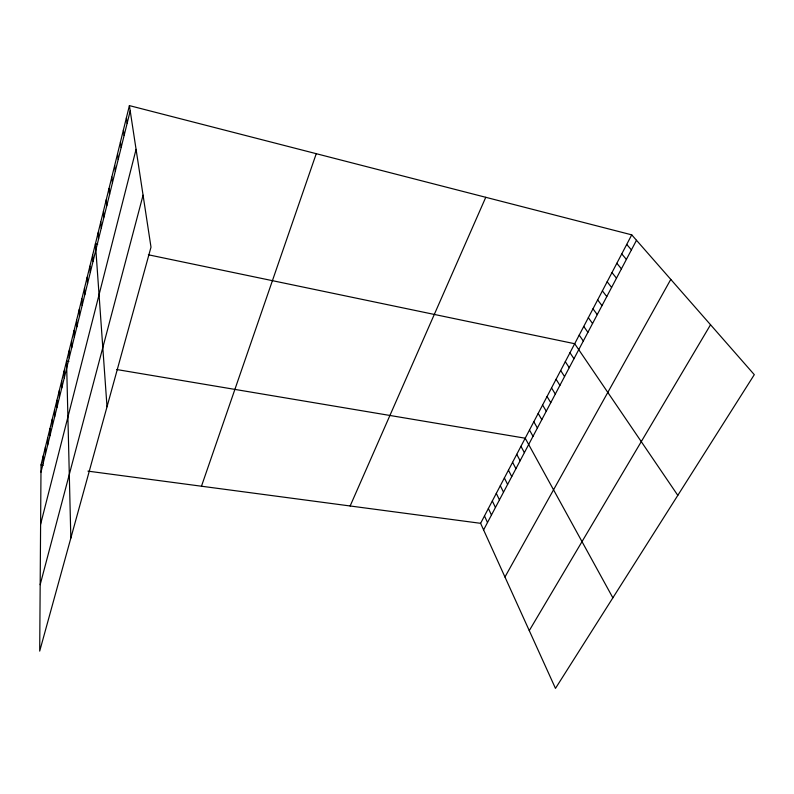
<?xml version="1.0" encoding="UTF-8"?>
<svg xmlns="http://www.w3.org/2000/svg" width="794" height="794" viewBox="0 0 794 794"><rect width="100%" height="100%" fill="white"/><g stroke="black" fill="none" stroke-linecap="round" stroke-linejoin="round"><path stroke-width="1.19" d="M45.427 454.099L45.447 446.933M43.194 463.16L43.223 455.964M129.402 105.612L41.03 464.897L39.7 651.11L150.999 247.152L129.402 105.612L631.736 234.855L754.3 374.669L555.472 688.388L480.608 523.325L631.736 234.855M40.98 472.132L130.206 110.882M40.603 524.278L136.072 149.371M40.176 584.692L143.069 195.195M201.468 486.226L316.25 153.689M350.144 505.986L485.769 197.299M483.596 529.926L636.49 240.284M504.954 577.02L670.781 279.389M529.27 630.625L710.541 324.746M41.03 464.897L43.273 465.195M87.945 471.13L480.608 523.325M68.919 361.498L66.557 361.101L70.835 538.114M116.787 369.547L525.201 438.209L612.869 597.822M97.692 244.215L95.429 243.738L107.011 406.786M148.369 254.785L574.697 343.723L677.808 495.357M626.724 244.423L631.419 249.902M621.762 253.901L626.387 259.42M616.849 263.28L621.414 268.848M611.976 272.57L616.481 278.188M607.162 281.761L611.608 287.428M602.388 290.872L606.775 296.579M597.664 299.894L601.991 305.65M592.979 308.826L597.247 314.623M588.344 317.679L592.562 323.515M583.759 326.443L587.907 332.319M579.203 335.118L583.312 341.033M569.983 352.734L573.973 358.729M565.298 361.667L569.238 367.691M560.673 370.5L564.554 376.574M556.088 379.254L559.909 385.358M551.542 387.929L555.314 394.062M547.046 396.514L550.768 402.677M542.59 405.009L546.262 411.213M538.183 413.426L541.806 419.659M533.816 421.763L537.389 428.035M529.489 430.02L533.012 436.323M520.953 446.307L524.387 452.659M516.755 454.337L520.13 460.719M512.587 462.287L515.921 468.698M508.458 470.167L511.743 476.599M504.369 477.968L507.614 484.429M500.319 485.71L503.515 492.191M496.3 493.372L499.456 499.883M492.32 500.964L495.436 507.495M488.379 508.488L491.456 515.038M484.479 515.941L487.506 522.521M126.385 117.879L127.149 123.239M123.398 129.998L124.132 135.446M120.45 141.977L121.154 147.505M117.542 153.818L118.217 159.425M114.664 165.519L115.309 171.196M111.825 177.082L112.43 182.838M109.006 188.515L109.592 194.341M106.227 199.81L106.783 205.715M103.478 210.986L104.004 216.951M100.769 222.022L101.255 228.067M98.079 232.94L98.545 239.054M92.65 255.043L93.057 261.276M89.901 266.208L90.288 272.511M87.181 277.245L87.539 283.607M84.501 288.153L84.829 294.574M81.851 298.931L82.159 305.412M79.231 309.591L79.509 316.131M76.631 320.131L76.889 326.721M74.07 330.542L74.308 337.192M71.539 340.844L71.748 347.544M69.038 351.027L69.217 357.776M64.106 371.066L64.254 377.904M61.684 380.912L61.803 387.8M59.292 390.648L59.391 397.586M56.92 400.285L56.999 407.262M54.578 409.823L54.637 416.83M52.255 419.242L52.295 426.299M49.962 428.571L49.982 435.668M47.69 437.802L47.7 444.928"/></g></svg>
